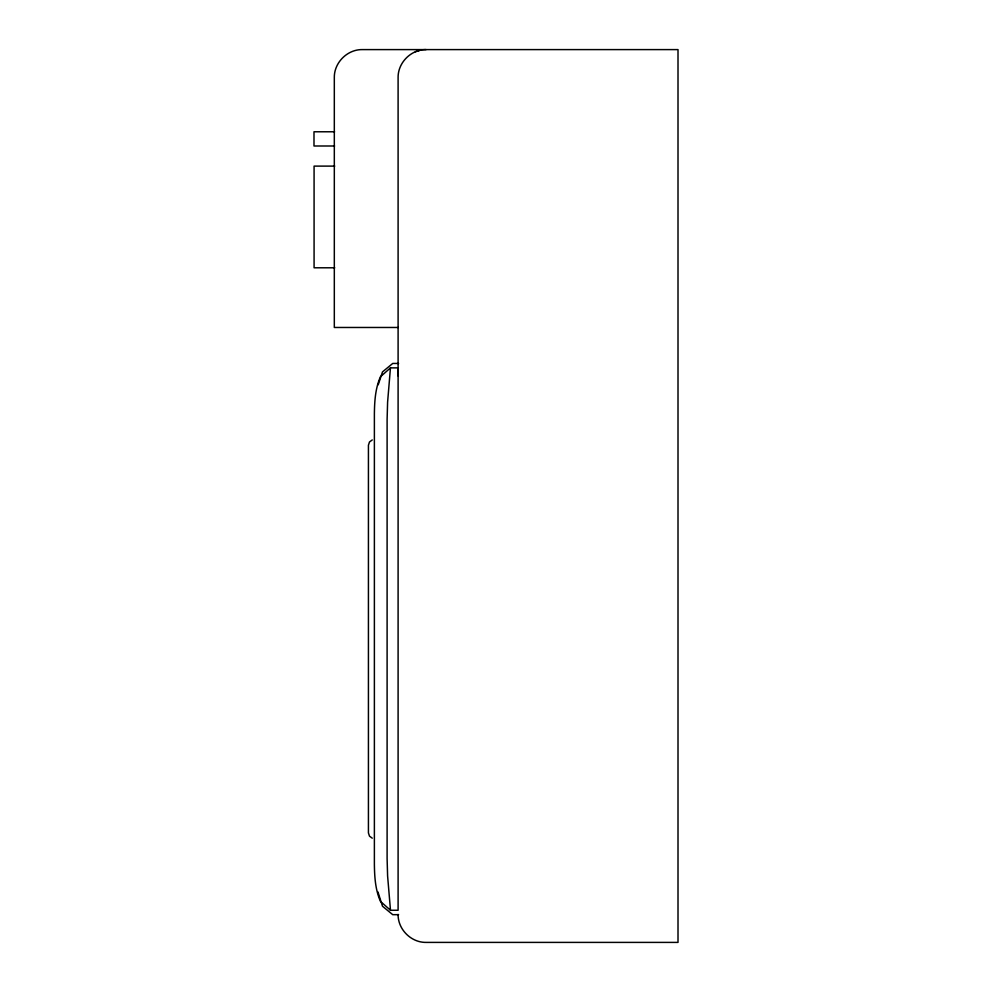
<?xml version="1.0" encoding="UTF-8"?>
<svg xmlns="http://www.w3.org/2000/svg" width="992" height="992" viewBox="0 0 992 992"><rect width="100%" height="100%" fill="white"/><g stroke="black" fill="none" stroke-linecap="round" stroke-linejoin="round"><path stroke-width="1.49" d="M398.102 375.931L398.102 369.842M398.102 367.871L390.451 367.883L387.599 402.157L387.103 419.591L387.103 858.539L387.599 875.961L390.488 910.259L398.102 910.259L398.102 327.385M378.225 384.735L382.503 371.901L392.733 363.444L398.586 363.444M390.488 367.871L380.457 376.724C375.298 388.43 374.542 401.363 374.381 413.986L374.381 864.144C374.542 876.767 375.298 889.688 380.457 901.406L390.488 910.259M426.064 49.6C411.122 49.377 397.891 62.608 398.102 77.562L398.102 327.472L334.316 327.472L334.316 77.562C334.093 62.608 347.336 49.377 362.291 49.6L678.007 49.6L678.007 942.4L426.064 942.4C411.11 942.623 397.879 929.392 398.102 914.438M372.26 439.94L369.495 441.961L368.429 445.222L368.429 832.908L369.495 836.169L372.26 838.178M415.375 51.733L420.62 50.133M334.552 131.775L313.993 131.775L313.993 145.998L334.552 145.998M334.701 166.11L314.08 166.11L314.08 267.79L334.701 267.79M398.586 914.674L392.733 914.674L382.503 906.229L377.94 891.932"/></g></svg>
